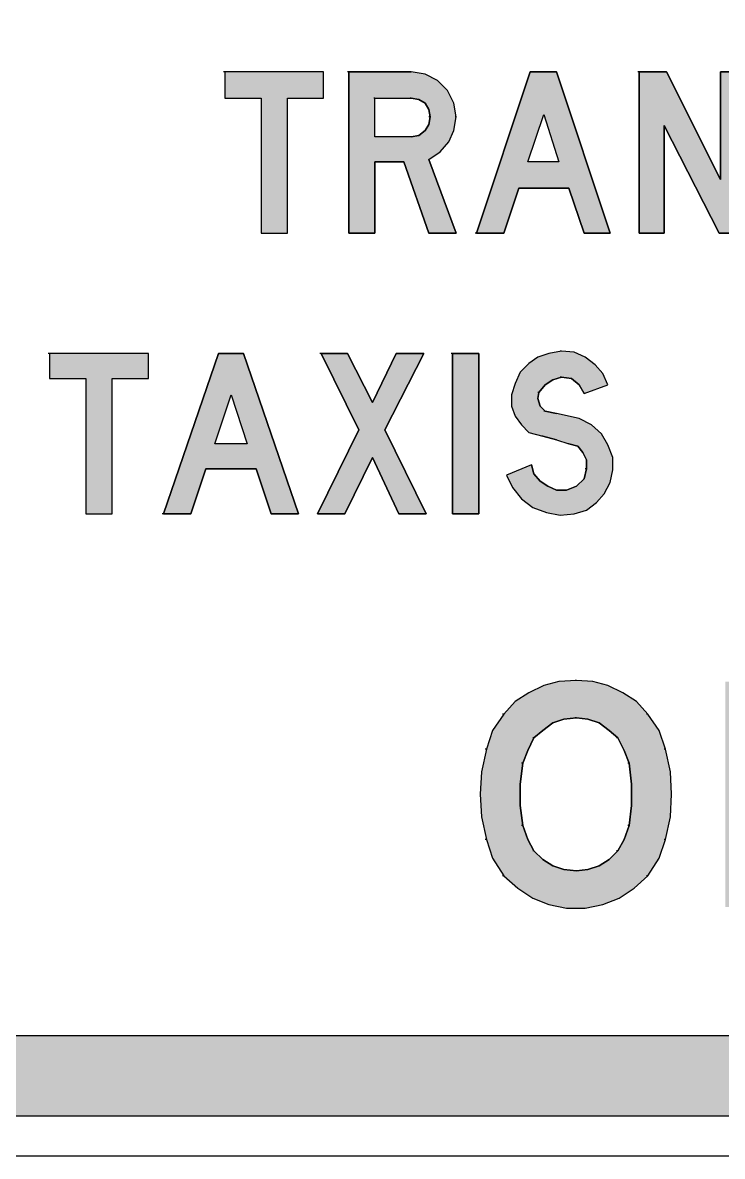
# Model space of a CAD drawing. Extents: x 107 to 267, y 160 to 266.
# Drawn here: x 150.52 to 179.58, y 166.08 to 213.15 of the extents above; entities that cross this region are included whole.
import ezdxf

# ---------------------------------------------------------------- set-up
doc = ezdxf.new("R2010")
doc.units = 0
doc.header["$MEASUREMENT"] = 0
doc.linetypes.add('CENTERX2', pattern=[101.60000000000001, 63.5, -12.7, 12.7, -12.7])
doc.layers.get('0').update_dxf_attribs({"linetype": 'CONTINUOUS'})
doc.layers.add('L35', color=3, linetype='CONTINUOUS')
doc.layers.add('T25', color=1, linetype='CONTINUOUS')

msp = doc.modelspace()

# ---------------------------------------------------------------- hatches: boundary and pattern name
at = {"layer": 'T25', "linetype": 'CENTERX2'}
h = msp.add_hatch(color=256, dxfattribs=at)
edge = h.paths.add_edge_path()
edge.add_arc((120.5641787294992, 252.7483223721766), 11.666633, 90, 180, ccw=False)
edge.add_line((120.5641787294992, 264.4149553721766), (253.8975787294993, 264.4149553721766))
edge.add_arc((253.8975787294993, 252.7483223721766), 11.66663299999999, 0, 90, ccw=False)
edge.add_line((265.5642117294993, 252.7483223721766), (265.5642117294993, 179.4149223721765))
edge.add_arc((253.8975787294993, 179.4149223721765), 11.66663299999999, -90, 0, ccw=False)
edge.add_line((253.8975787294993, 167.7482893721765), (120.5641787294992, 167.7482893721766))
edge.add_arc((120.5641787294993, 179.4149223721766), 11.66663300000002, 180, 269.9999999999999, ccw=False)
edge.add_line((108.8975457294993, 179.4149223721766), (108.8975457294992, 252.7483223721766))
edge = h.paths.add_edge_path(flags=16)
edge.add_arc((120.5641787294992, 252.7483223721766), 8.333300000000008, 89.99999999999977, 180, ccw=False)
edge.add_line((120.5641787294992, 261.0816223721766), (253.8975787294993, 261.0816223721766))
edge.add_arc((253.8975787294993, 252.7483223721766), 8.333300000000008, 0, 90, ccw=False)
edge.add_line((262.2308787294993, 252.7483223721766), (262.2308787294993, 179.4149223721765))
edge.add_arc((253.8975787294993, 179.4149223721766), 8.333300000000008, 270, 359.9999999999996, ccw=False)
edge.add_line((253.8975787294993, 171.0816223721766), (120.5641787294992, 171.0816223721766))
edge.add_arc((120.5641787294993, 179.4149223721766), 8.333300000000008, 180, 269.9999999999999, ccw=False)
edge.add_line((112.2308787294993, 179.4149223721766), (112.2308787294992, 252.7483223721766))
h = msp.add_hatch(color=256, dxfattribs=at)
h.paths.add_polyline_path([(161.511002633838, 210.0188098723027), (163.0187547408129, 210.0188098723027), (163.0187547408129, 211.1106303635604), (158.9114300356054, 211.1106303635605), (158.9114300356054, 210.0188098723027), (160.4191821425803, 210.0188098723027), (160.4191821425803, 204.4037330601203), (161.511002633838, 204.4037330601203)])
h.paths.add_polyline_path([(167.8539597735255, 207.7831774378226), (168.217899937278, 208.1991090535399), (168.4258657451367, 208.6670321212219), (168.529848649066, 209.238938092833), (168.4258657451367, 209.8108440644443), (168.1659084853134, 210.3307585840907), (167.7499768695963, 210.7466901998078), (167.2300623499495, 211.0066474596312), (166.6581563783384, 211.1106303635605), (166.6061649263739, 211.1106303635604), (164.0585837801059, 211.1106303635604), (164.0585837801059, 204.4037330601204), (165.1504042713636, 204.4037330601204), (165.1504042713636, 207.3672458221055), (166.3462076665506, 207.3672458221055), (167.3860367058437, 204.4037330601203), (168.529848649066, 204.4037330601203), (167.3860367058437, 207.4712287260348)])
h.paths.add_polyline_path([(165.1504042713636, 208.4070748613986), (165.1504042713636, 210.0188098723027), (166.6581563783387, 210.0188098723027), (166.9701050901265, 209.9668184203381), (167.2300623499496, 209.8108440644442), (167.3860367058437, 209.5508868046208), (167.4380281578083, 209.238938092833), (167.3860367058437, 208.9269893810451), (167.2300623499497, 208.6670321212218), (166.9701050901265, 208.4590663133632), (166.6581563783384, 208.4070748613985)], flags=16)
h.paths.add_polyline_path([(171.1294212472986, 206.2754253308478), (173.2090793258846, 206.2754253308478), (173.8329767494605, 204.4037330601203), (174.9247972407182, 204.4037330601203), (172.6891648062381, 211.1106303635604), (171.5973443149805, 211.1106303635604), (169.3617118805005, 204.4037330601203), (170.5055238237228, 204.4037330601204)])
h.paths.add_polyline_path([(171.4933614110512, 207.3672458221055), (172.1692502865916, 209.3429209967622), (172.7931477101674, 207.3672458221055), (172.7411562582028, 207.3672458221055)], flags=16)
h.paths.add_polyline_path([(177.1604296751982, 208.8749979290803), (179.4480535616429, 204.4037330601203), (180.5918655048652, 204.4037330601203), (180.5918655048652, 211.1106303635604), (179.5000450136075, 211.1106303635604), (179.5000450136075, 206.6393654946004), (177.2644125791275, 211.1106303635605), (176.1206006359051, 211.1106303635604), (176.1206006359051, 204.4037330601203), (177.1604296751982, 204.4037330601203)])
h.paths.add_polyline_path([(185.271096181684, 208.0951261496105), (184.7511816620374, 208.3550834094339), (183.8153355266737, 208.5630492172925), (183.3474124589918, 208.6670321212219), (183.1394466511332, 208.8749979290804), (183.0354637472038, 209.1869466408683), (183.0874551991685, 209.4988953526563), (183.2954210070272, 209.8108440644442), (183.6593611707797, 210.0188098723027), (184.0233013345322, 210.0708013242674), (184.4392329502495, 210.0188098723028), (184.7511816620374, 209.7588526124794), (184.959147469896, 209.4469039006916), (185.9469850572244, 209.7588526124795), (185.7390192493657, 210.2267756801614), (185.4270705375779, 210.6427072958786), (185.0111389218603, 210.9026645557021), (184.5432158541787, 211.1106303635605), (184.0233013345322, 211.1626218155251), (183.5033868148857, 211.1106303635604), (183.0354637472038, 210.9026645557018), (182.6195321314867, 210.6427072958786), (182.3075834196987, 210.278767132126), (182.0996176118403, 209.8108440644444), (181.9436432559462, 209.3429209967622), (181.9436432559462, 208.926989381045), (182.0996176118401, 208.4590663133632), (182.3595748716634, 208.0951261496106), (182.6715235834512, 207.8351688897874), (183.2434295550617, 207.6272030819289), (183.8153355266738, 207.4712287260349), (184.3352500463202, 207.3672458221055), (184.6471987581082, 207.2112714662115), (184.9071560179313, 206.9513142063883), (185.0631303738253, 206.6393654946004), (185.0631303738253, 206.2754253308479), (184.959147469896, 205.8594937151306), (184.6471987581081, 205.5475450033427), (184.2312671423909, 205.4435620994134), (184.1792756904262, 205.4435620994134), (183.8153355266737, 205.4435620994134), (183.4513953629211, 205.5475450033427), (183.1394466511333, 205.7555108112012), (182.8794893913099, 206.0674595229892), (182.7755064873806, 206.4313996867418), (181.7356774480876, 206.0154680710245), (181.9956347079107, 205.4955535513781), (182.3595748716633, 205.0276304836963), (182.8274979393453, 204.6636903199437), (183.3994039109564, 204.455724512085), (183.9713098825677, 204.3517416081557), (184.5432158541787, 204.4037330601203), (185.0111389218606, 204.611698867979), (185.4790619895425, 204.8716561278022), (185.7910107013305, 205.2875877435195), (186.0509679611537, 205.7035193592367), (186.154950865083, 206.2234338788831), (186.1029594131184, 206.7953398504941), (185.9469850572243, 207.3152543701409), (185.6350363454365, 207.731185985858)])
h.paths.add_polyline_path([(191.4580789654775, 208.1471176015753), (191.7180362253008, 208.6670321212218), (191.8220191292301, 209.238938092833), (191.7180362253007, 209.8108440644442), (191.4580789654775, 210.3307585840906), (191.0421473497603, 210.7466901998079), (190.5222328301136, 211.0066474596312), (189.9503268585027, 211.1106303635604), (189.8983354065379, 211.1106303635604), (187.35075426027, 211.1106303635604), (187.35075426027, 204.4037330601203), (188.390583299563, 204.4037330601203), (188.390583299563, 207.3672458221055), (189.9503268585023, 207.3672458221055), (190.5222328301138, 207.4192372740701), (191.0421473497603, 207.7311859858581)])
h.paths.add_polyline_path([(188.390583299563, 208.4070748613985), (188.3905832995631, 210.0188098723028), (189.9503268585025, 210.0188098723028), (190.2622755702904, 209.9668184203381), (190.5222328301137, 209.8108440644441), (190.6782071860077, 209.5508868046209), (190.7301986379724, 209.238938092833), (190.6782071860077, 208.926989381045), (190.5222328301138, 208.6670321212218), (190.2622755702905, 208.4590663133632), (189.9503268585025, 208.4070748613985)], flags=16)
h.paths.add_polyline_path([(194.0576515637101, 207.3672458221055), (195.9813352864022, 207.3672458221055), (195.9813352864022, 208.4070748613985), (194.0576515637101, 208.4070748613986), (194.0576515637101, 210.0188098723027), (196.8651899698013, 210.0188098723027), (196.8651899698013, 211.1106303635604), (193.0178225244171, 211.1106303635604), (193.0178225244171, 204.4037330601204), (197.0731557776599, 204.4037330601203), (197.0731557776599, 205.495553551378), (194.0576515637101, 205.495553551378)])
h.paths.add_polyline_path([(202.0643351662665, 207.7831774378227), (202.4282753300189, 208.1991090535398), (202.6882325898423, 208.6670321212218), (202.7402240418069, 209.2389380928331), (202.6362411378776, 209.8108440644442), (202.3762838780542, 210.3307585840907), (201.9603522623371, 210.7466901998079), (201.4404377426907, 211.0066474596312), (200.8685317710794, 211.1106303635605), (200.8165403191148, 211.1106303635604), (198.2689591728469, 211.1106303635604), (198.2689591728469, 204.4037330601204), (199.3607796641046, 204.4037330601203), (199.3607796641046, 207.3672458221055), (200.5565830592915, 207.3672458221055), (201.5964120985846, 204.4037330601203), (202.740224041807, 204.4037330601203), (201.5964120985846, 207.4712287260348)])
h.paths.add_polyline_path([(200.8685317710792, 208.4070748613985), (199.3607796641046, 208.4070748613985), (199.3607796641045, 210.0188098723027), (200.8685317710796, 210.0188098723028), (201.1804804828674, 209.966818420338), (201.4404377426906, 209.8108440644442), (201.6484035505493, 209.5508868046209), (201.7003950025139, 209.238938092833), (201.6484035505493, 208.9269893810451), (201.4404377426906, 208.6670321212218), (201.1804804828673, 208.4590663133632)], flags=16)
h.paths.add_polyline_path([(206.1196684195093, 210.0188098723027), (207.6274205264842, 210.0188098723027), (207.6274205264842, 211.1106303635604), (203.5200958212768, 211.1106303635604), (203.5200958212767, 210.0188098723027), (205.0278479282516, 210.0188098723027), (205.0278479282516, 204.4037330601203), (206.1196684195093, 204.4037330601204)])
h.paths.add_polyline_path([(213.1385144347373, 211.1106303635604), (212.0466939434796, 211.1106303635604), (212.0466939434797, 208.4070748613985), (209.7070786050703, 208.4070748613986), (209.7070786050703, 211.1106303635605), (208.6672495657773, 211.1106303635604), (208.6672495657773, 204.4037330601203), (209.7070786050703, 204.4037330601203), (209.7070786050703, 207.3672458221055), (212.0466939434796, 207.3672458221055), (212.0466939434796, 204.4037330601204), (213.1385144347373, 204.4037330601203)])
h.paths.add_polyline_path([(222.44498433641, 207.887160341752), (222.8089245001625, 208.0951261496105), (223.1208732119505, 208.4070748613985), (223.3808304717738, 208.8749979290805), (223.4328219237384, 209.4469039006916), (223.3808304717737, 209.9668184203382), (223.1208732119505, 210.4347414880202), (222.7569330481981, 210.7986816517725), (222.2890099805161, 211.0066474596311), (221.7690954608698, 211.1106303635604), (221.7171040089049, 211.1106303635604), (219.1175314106723, 211.1106303635604), (219.1175314106723, 204.4037330601203), (221.7690954608695, 204.4037330601203), (222.2890099805161, 204.5077159640496), (222.7569330481979, 204.7156817719083), (223.1728646639151, 205.0276304836961), (223.4848133757031, 205.4435620994135), (223.640787731597, 205.9634766190599), (223.640787731597, 206.4833911387065), (223.4848133757031, 207.0033056583532), (223.1728646639152, 207.41923727407), (222.8609159521271, 207.6791945338935)])
h.paths.add_polyline_path([(220.20935190193, 207.3672458221055), (221.4571467490816, 207.3672458221055), (221.8730783647987, 207.2632629181762), (222.2370185285515, 207.0033056583529), (222.4969757883746, 206.6393654946004), (222.600958692304, 206.2234338788832), (222.5489672403394, 205.9634766190599), (222.3929928844453, 205.7035193592366), (222.133035624622, 205.5475450033427), (221.8730783647988, 205.495553551378), (220.20935190193, 205.495553551378)], flags=16)
h.paths.add_polyline_path([(220.20935190193, 208.4070748613985), (220.20935190193, 210.0188098723027), (221.7690954608696, 210.0188098723027), (222.0810441726575, 209.9668184203381), (222.289009980516, 209.706861160515), (222.3929928844454, 209.4469039006916), (222.2890099805161, 209.0309722849744), (222.1330356246221, 208.7190235731864), (221.8210869128341, 208.5110577653278), (221.4571467490816, 208.4070748613985)], flags=16)
h.paths.add_polyline_path([(225.9284116180417, 211.1106303635604), (224.836591126784, 211.1106303635604), (224.836591126784, 206.6393654946008), (224.8885825787488, 206.0154680710244), (225.1485398385719, 205.495553551378), (225.5124800023246, 205.0276304836961), (225.9804030700064, 204.6636903199436), (226.5003175896528, 204.455724512085), (227.1242150132287, 204.3517416081557), (227.6961209848398, 204.455724512085), (228.2160355044863, 204.6636903199435), (228.6839585721682, 205.0276304836961), (229.0478987359209, 205.4955535513782), (229.3078559957441, 206.0154680710245), (229.3598474477087, 206.6393654946002), (229.3598474477087, 211.1106303635604), (228.3200184084157, 211.1106303635604), (228.3200184084157, 206.6393654946004), (228.2160355044864, 206.1714424269186), (227.9560782446631, 205.7555108112013), (227.5401466289459, 205.495553551378), (227.1242150132286, 205.4435620994134), (226.656291945547, 205.495553551378), (226.2403603298296, 205.7555108112013), (225.9804030700064, 206.1714424269184), (225.9284116180417, 206.6393654946002)])
h.paths.add_polyline_path([(231.8034456900474, 209.4988953526562), (232.0634029498706, 209.8108440644442), (232.3753516616584, 210.0188098723027), (232.739291825411, 210.0708013242674), (233.1552234411283, 210.0188098723027), (233.4671721529162, 209.7588526124795), (233.6751379607748, 209.4469039006916), (234.6629755481032, 209.7588526124795), (234.4550097402448, 210.2267756801613), (234.1430610284567, 210.6427072958786), (233.7271294127395, 210.9026645557018), (233.2592063450578, 211.1106303635604), (232.7392918254111, 211.1626218155251), (232.2713687577292, 211.1106303635604), (231.8034456900474, 210.9026645557018), (231.3875140743302, 210.6427072958786), (231.0235739105775, 210.278767132126), (230.8156081027189, 209.8108440644438), (230.659633746825, 209.3429209967622), (230.7116251987897, 208.9269893810444), (230.815608102719, 208.4590663133633), (231.0755653625423, 208.0951261496106), (231.4395055262948, 207.8351688897874), (231.9594200459412, 207.6272030819289), (232.5313260175525, 207.4712287260349), (233.1032319891637, 207.3672458221055), (233.4151807009516, 207.2112714662116), (233.6751379607748, 206.9513142063884), (233.7791208647041, 206.6393654946003), (233.8311123166688, 206.2754253308479), (233.6751379607749, 205.8594937151306), (233.363189248987, 205.5475450033427), (232.9472576332697, 205.4435620994134), (232.8952661813051, 205.4435620994134), (232.5833174695171, 205.4435620994134), (232.1673858538, 205.5475450033427), (231.855437142012, 205.7555108112013), (231.6474713341534, 206.0674595229892), (231.4914969782594, 206.4313996867417), (230.5036593909311, 206.0154680710246), (230.7116251987898, 205.4955535513779), (231.0755653625422, 205.0276304836962), (231.5434884302242, 204.6636903199436), (232.1153944018352, 204.455724512085), (232.6873003734463, 204.3517416081557), (233.2592063450576, 204.4037330601203), (233.7791208647041, 204.611698867979), (234.1950524804214, 204.8716561278022), (234.5070011922094, 205.2875877435195), (234.7669584520325, 205.7035193592366), (234.8709413559619, 206.2234338788834), (234.8709413559618, 206.7953398504944), (234.7149670000678, 207.3152543701408), (234.40301828828, 207.731185985858), (233.9870866725629, 208.0951261496106), (233.4671721529164, 208.3550834094338), (232.5313260175525, 208.5630492172925), (232.0634029498707, 208.6670321212218), (231.855437142012, 208.8749979290804), (231.7514542380827, 209.1869466408683)])
h.paths.add_polyline_path([(239.0822489650987, 208.4070748613985), (237.1585652424065, 208.4070748613985), (237.1585652424065, 210.0188098723027), (239.9661036484977, 210.0188098723027), (239.9661036484977, 211.1106303635604), (236.0667447511489, 211.1106303635605), (236.0667447511489, 204.4037330601204), (240.1220780043917, 204.4037330601203), (240.1220780043917, 205.495553551378), (237.1585652424065, 205.4955535513781), (237.1585652424065, 207.3672458221055), (239.0822489650986, 207.3672458221055)])
h.paths.add_polyline_path([(242.3577104388717, 209.4988953526562), (242.5656762467303, 209.8108440644441), (242.9296164104829, 210.0188098723028), (243.2935565742355, 210.0708013242674), (243.7094881899527, 210.0188098723027), (244.0214369017406, 209.7588526124795), (244.2294027095992, 209.4469039006916), (245.2172402969276, 209.7588526124795), (245.009274489069, 210.2267756801616), (244.697325777281, 210.6427072958786), (244.2813941615637, 210.9026645557019), (243.813471093882, 211.1106303635604), (243.2935565742354, 211.1626218155251), (242.7736420545889, 211.1106303635604), (242.305718986907, 210.9026645557018), (241.8897873711899, 210.6427072958786), (241.5778386594018, 210.2787671321259), (241.3178813995787, 209.8108440644441), (241.2138984956493, 209.3429209967624), (241.2138984956493, 208.926989381045), (241.3698728515434, 208.4590663133631), (241.6298301113665, 208.0951261496106), (241.9417788231547, 207.8351688897873), (242.4616933428009, 207.6272030819289), (243.0855907663763, 207.4712287260345), (243.6055052860233, 207.3672458221056), (243.9174539978113, 207.2112714662115), (244.1774112576346, 206.9513142063883), (244.3333856135285, 206.6393654946005), (244.3333856135285, 206.2754253308479), (244.1774112576345, 205.8594937151306), (243.8654625458466, 205.5475450033427), (243.5015223820941, 205.4435620994134), (243.4495309301294, 205.4435620994134), (243.0855907663768, 205.4435620994134), (242.7216506026243, 205.5475450033427), (242.4097018908363, 205.7555108112013), (242.1497446310131, 206.067459522989), (241.9937702751191, 206.4313996867418), (241.0059326877908, 206.0154680710246), (241.2658899476142, 205.4955535513778), (241.6298301113666, 205.0276304836963), (242.0977531790484, 204.6636903199436), (242.6696591506596, 204.455724512085), (243.2415651222708, 204.3517416081557), (243.813471093882, 204.4037330601203), (244.2813941615639, 204.6116988679789), (244.6973257772811, 204.8716561278023), (245.0612659410337, 205.2875877435196), (245.3212232008569, 205.7035193592367), (245.4252061047861, 206.2234338788832), (245.3732146528215, 206.795339850494), (245.2172402969276, 207.3152543701408), (244.9052915851398, 207.7311859858578), (244.4893599694224, 208.0951261496106), (244.0214369017406, 208.3550834094338), (243.0855907663768, 208.5630492172925), (242.6176676986949, 208.6670321212218), (242.3577104388717, 208.8749979290804), (242.3057189869071, 209.1869466408685)])
h = msp.add_hatch(color=256, dxfattribs=at)
h.paths.add_polyline_path([(154.2321993587867, 198.3727246322207), (155.7399514657616, 198.3727246322207), (155.7399514657616, 199.4125536715138), (151.6326267605541, 199.4125536715138), (151.6326267605541, 198.3727246322207), (153.140378867529, 198.3727246322207), (153.140378867529, 192.7576478200383), (154.2321993587867, 192.7576478200383)])
h.paths.add_polyline_path([(159.6913018150751, 199.4125536715138), (158.6514727757821, 199.4125536715138), (156.3638488893374, 192.7576478200383), (157.5076608325598, 192.7576478200383), (158.1315582561356, 194.6293400907658), (160.2112163347217, 194.6293400907658), (160.8351137582975, 192.7576478200383), (161.9789257015198, 192.7576478200383)])
h.paths.add_polyline_path([(158.4954984198882, 195.6691691300588), (159.1713872954287, 197.6968357566803), (159.8472761709691, 195.6691691300588), (159.7952847190045, 195.6691691300588)], flags=16)
h.paths.add_polyline_path([(165.5663358870808, 196.24107510167), (167.178070897985, 199.4125536715137), (166.0342589547627, 199.4125536715138), (165.0464213674343, 197.3848870448924), (164.0065923281413, 199.4125536715138), (162.9147718368836, 199.4125536715138), (164.4745153958231, 196.24107510167), (162.7587974809896, 192.7576478200383), (163.9026094242119, 192.7576478200383), (165.0464213674343, 195.0972631584476), (166.1382418586919, 192.7576478200383), (167.2820538019144, 192.7576478200383)])
h.paths.add_polyline_path([(169.4656947844298, 199.4125536715138), (168.3738742931721, 199.4125536715138), (168.373874293172, 192.7576478200383), (169.4656947844298, 192.7576478200383)])
h.paths.add_polyline_path([(174.1449254612485, 196.4490409095287), (173.6250109416018, 196.7089981693518), (172.6891648062381, 196.9169639772105), (172.2212417385562, 197.0209468811398), (172.0132759306976, 197.2289126889983), (171.9092930267684, 197.5408614007863), (171.961284478733, 197.8008186606095), (172.2212417385562, 198.1127673723974), (172.5331904503441, 198.320733180256), (172.8971306140967, 198.4247160841854), (173.3130622298139, 198.3727246322207), (173.6250109416019, 198.1127673723974), (173.8329767494605, 197.7488272086449), (174.8208143367889, 198.1127673723975), (174.6128485289303, 198.5806904400794), (174.3008998171423, 198.944630603832), (173.8849682014252, 199.2565793156198), (173.4170451337432, 199.4645451234784), (172.8971306140968, 199.516536575443), (172.37721609445, 199.4125536715137), (171.9092930267684, 199.2565793156199), (171.5453528630158, 198.9966220557965), (171.1814126992633, 198.632681892044), (170.9734468914046, 198.164758824362), (170.8174725355107, 197.6968357566802), (170.8174725355107, 197.2289126889984), (170.9734468914046, 196.8129810732812), (171.2334041512279, 196.4490409095284), (171.5453528630159, 196.1370921977407), (172.117258834627, 195.9811178418467), (172.6891648062364, 195.8251434859532), (173.2090793258861, 195.6691691300591), (173.5730194896372, 195.5651862261296), (173.7809852974959, 195.3052289663063), (173.9369596533898, 194.9932802545183), (173.9369596533897, 194.6293400907657), (173.8329767494604, 194.2134084750485), (173.5210280376726, 193.9014597632607), (173.1050964219554, 193.7454854073667), (173.0531049699907, 193.7454854073667), (172.6891648062382, 193.7454854073667), (172.3252246424856, 193.9014597632607), (172.0132759306977, 194.1094255711193), (171.7533186708744, 194.4213742829073), (171.6493357669451, 194.7853144466598), (170.6095067276521, 194.3693828309426), (170.8694639874753, 193.849468311296), (171.2334041512279, 193.3815452436142), (171.7013272189096, 193.0176050798616), (172.2732331905206, 192.809639272003), (172.8451391621322, 192.7056563680736), (173.4170451337432, 192.7576478200383), (173.9369596533897, 192.9136221759322), (174.3528912691069, 193.2255708877201), (174.664839980895, 193.5895110514728), (174.9247972407182, 194.0574341191546), (175.0287801446475, 194.5773486388011), (175.0287801446474, 195.0972631584476), (174.8208143367886, 195.6171776780946), (174.5608570769656, 196.085100745776)])
h = msp.add_hatch(color=256, dxfattribs=at)
h.paths.add_polyline_path([(176.9524638673396, 178.4599985297591), (177.2124211271629, 179.239870309229), (177.4203869350215, 180.1757164445924), (177.4723783869862, 181.1115625799566), (177.4203869350215, 182.0474087153198), (177.2124211271627, 182.9832548506839), (176.9524638673396, 183.7631266301535), (176.4845407996576, 184.4390155056941), (176.0166177319757, 184.9589300253405), (175.444711760365, 185.322870189093), (174.8208143367889, 185.634818900881), (174.1969169132129, 185.7907932567749), (173.5210280376725, 185.8427847087396), (172.7931477101673, 185.7907932567749), (172.1692502865917, 185.634818900881), (171.5453528630159, 185.3228701890931), (170.9734468914046, 184.9589300253405), (170.5055238237228, 184.439015505694), (170.0376007560409, 183.7631266301535), (169.7776434962176, 182.9832548506836), (169.569677688359, 182.0474087153202), (169.5176862363943, 181.1115625799561), (169.569677688359, 180.1757164445922), (169.7776434962177, 179.239870309229), (170.0376007560409, 178.4599985297591), (170.5055238237229, 177.7321182022538), (171.077429795334, 177.2122036826075), (171.7013272189097, 176.7962720668902), (172.3772160944501, 176.536314807067), (173.1050964219553, 176.380340451173), (173.8849682014252, 176.380340451173), (174.6128485289304, 176.5363148070669), (175.2887374044708, 176.7962720668902), (175.9126348280466, 177.2122036826075), (176.4845407996578, 177.7321182022539)])
h.paths.add_polyline_path([(171.7533186708744, 178.7719472415469), (171.4933614110512, 179.2398703092287), (171.2853956031925, 179.8117762808399), (171.1814126992632, 180.6436395122747), (171.1814126992632, 181.5274941956734), (171.2853956031925, 182.4113488790726), (171.4933614110512, 182.9312633987193), (171.7533186708744, 183.4511779183656), (172.1172588346268, 183.7631266301534), (172.5331904503441, 184.0750753419414), (173.001113518026, 184.2310496978354), (173.5210280376727, 184.2830411498001), (173.9889511053544, 184.2310496978354), (174.4568741730363, 184.0750753419414), (174.8728057887531, 183.7631266301535), (175.236745952506, 183.4511779183656), (175.4967032123295, 182.9312633987192), (175.704669020188, 182.4113488790726), (175.8086519241173, 181.5274941956736), (175.8086519241173, 180.6436395122745), (175.7046690201879, 179.81177628084), (175.4967032123293, 179.2398703092287), (175.2367459525061, 178.7719472415469), (174.8728057887535, 178.4080070777944), (174.4568741730363, 178.1480498179711), (173.9889511053545, 177.9920754620772), (173.5210280376727, 177.9400840101125), (173.001113518026, 177.9920754620772), (172.5331904503442, 178.1480498179711), (172.1172588346269, 178.4080070777945)], flags=16)
h.paths.add_polyline_path([(181.371737284335, 182.8792719467544), (185.7390192493658, 176.4323319031376), (187.4027457122346, 176.4323319031376), (187.4027457122346, 185.7907932567749), (185.7390192493658, 185.7907932567749), (185.7390192493658, 179.3438532131582), (181.371737284335, 185.7907932567749), (179.7080108214661, 185.7907932567749), (179.7080108214661, 176.4323319031376), (181.371737284335, 176.4323319031376)])
h.paths.add_polyline_path([(191.1981217056542, 185.7907932567749), (189.58638669475, 185.7907932567749), (189.58638669475, 176.4323319031376), (196.6052327099781, 176.4323319031376), (196.605232709978, 178.0440669140418), (191.1981217056542, 178.0440669140418)])
h.paths.add_polyline_path([(200.9725146750088, 185.7907932567749), (198.996839500352, 185.7907932567749), (202.8961983977009, 180.1757164445926), (202.8961983977009, 176.4323319031376), (204.6119163125344, 176.4323319031377), (204.6119163125344, 180.1757164445925), (208.5632666618479, 185.7907932567749), (206.5356000352265, 185.7907932567749), (203.7800530811, 181.7354600035321)])

# ---------------------------------------------------------------- linework, layer by layer
at = {"color": 3}
for p, q in [((158.9114300356054, 211.1106303635604), (158.8594385836407, 211.1106303635604)), ((158.9114300356054, 211.1106303635604), (158.9114300356054, 210.0188098723027)), ((163.0187547408129, 211.1106303635604), (158.9114300356054, 211.1106303635604)), ((163.0187547408129, 210.0188098723027), (163.0187547408129, 211.1106303635604)), ((164.0585837801059, 211.1106303635604), (164.0065923281413, 211.1106303635604)), ((164.0585837801059, 211.1106303635604), (166.6581563783385, 211.1106303635604)), ((164.0585837801059, 204.4037330601203), (164.0585837801059, 211.1106303635604)), ((166.6581563783385, 211.1106303635604), (166.6061649263739, 211.1106303635604)), ((166.6581563783385, 211.1106303635604), (166.6061649263739, 211.1106303635604)), ((167.2300623499497, 211.0066474596311), (166.6581563783385, 211.1106303635604)), ((167.7499768695962, 210.7466901998079), (167.2300623499497, 211.0066474596311)), ((169.3617118805004, 204.4037330601203), (171.5973443149804, 211.1106303635604)), ((171.5973443149804, 211.1106303635604), (172.6891648062381, 211.1106303635604)), ((172.6891648062381, 211.1106303635604), (174.9247972407182, 204.4037330601203)), ((176.1206006359052, 211.1106303635604), (176.0686091839405, 211.1106303635604)), ((176.1206006359052, 211.1106303635604), (177.2644125791275, 211.1106303635604)), ((176.1206006359052, 204.4037330601203), (176.1206006359052, 211.1106303635604)), ((177.2644125791275, 211.1106303635604), (179.5000450136075, 206.6393654946004)), ((179.5000450136075, 206.6393654946004), (179.5000450136075, 211.1106303635604)), ((179.5000450136075, 211.1106303635604), (180.5918655048652, 211.1106303635604)), ((168.1659084853134, 210.3307585840907), (167.7499768695962, 210.7466901998079)), ((158.9114300356054, 210.0188098723027), (160.4191821425803, 210.0188098723027)), ((160.4191821425803, 210.0188098723027), (160.4191821425803, 204.4037330601203)), ((161.511002633838, 204.4037330601203), (161.511002633838, 210.0188098723027)), ((161.511002633838, 210.0188098723027), (163.0187547408129, 210.0188098723027)), ((165.1504042713636, 210.0188098723027), (165.098412819399, 210.0188098723027)), ((165.1504042713636, 210.0188098723027), (166.6581563783385, 210.0188098723027)), ((165.1504042713636, 208.4070748613985), (165.1504042713636, 210.0188098723027)), ((166.6581563783385, 210.0188098723027), (166.6061649263739, 210.0188098723027)), ((166.6581563783385, 210.0188098723027), (166.6061649263739, 210.0188098723027)), ((166.9701050901264, 209.9668184203381), (166.6581563783385, 210.0188098723027)), ((167.2300623499497, 209.8108440644442), (166.9701050901264, 209.9668184203381)), ((168.4258657451367, 209.8108440644442), (168.1659084853134, 210.3307585840907)), ((167.3860367058437, 209.5508868046209), (167.2300623499497, 209.8108440644442)), ((167.4380281578083, 209.238938092833), (167.3860367058437, 209.5508868046209)), ((168.529848649066, 209.238938092833), (168.4258657451367, 209.8108440644442)), ((167.3860367058437, 208.926989381045), (167.4380281578083, 209.238938092833)), ((167.4380281578083, 209.238938092833), (167.3860367058437, 209.238938092833)), ((168.4258657451367, 208.6670321212218), (168.529848649066, 209.238938092833)), ((168.529848649066, 209.238938092833), (168.4778571971013, 209.238938092833)), ((171.4933614110511, 207.3672458221055), (172.1692502865916, 209.3429209967623)), ((172.1692502865916, 209.3429209967623), (172.7931477101674, 207.3672458221055)), ((166.9701050901264, 208.4590663133632), (167.2300623499497, 208.6670321212218)), ((167.2300623499497, 208.6670321212218), (167.3860367058437, 208.926989381045)), ((168.2178999372781, 208.1991090535399), (168.4258657451367, 208.6670321212218)), ((179.4480535616429, 204.4037330601203), (177.1604296751982, 208.8749979290804)), ((177.1604296751982, 208.8749979290804), (177.1604296751982, 204.4037330601203)), ((166.6581563783385, 208.4070748613985), (165.1504042713636, 208.4070748613985)), ((166.6581563783385, 208.4070748613985), (166.9701050901264, 208.4590663133632)), ((167.8539597735255, 207.7831774378227), (168.2178999372781, 208.1991090535399)), ((167.3860367058437, 207.4712287260348), (167.8539597735255, 207.7831774378227)), ((166.3462076665506, 207.3672458221055), (165.1504042713636, 207.3672458221055)), ((165.1504042713636, 207.3672458221055), (165.1504042713636, 204.4037330601203)), ((167.3860367058437, 204.4037330601203), (166.3462076665506, 207.3672458221055)), ((167.3860367058437, 207.4712287260348), (168.529848649066, 204.4037330601203)), ((172.7931477101674, 207.3672458221055), (171.4933614110511, 207.3672458221055)), ((172.7931477101674, 207.3672458221055), (172.7411562582028, 207.3672458221055)), ((171.1294212472986, 206.2754253308478), (170.5055238237227, 204.4037330601203)), ((173.2090793258847, 206.2754253308478), (171.1294212472986, 206.2754253308478)), ((173.8329767494605, 204.4037330601203), (173.2090793258847, 206.2754253308478)), ((160.4191821425803, 204.4037330601203), (161.511002633838, 204.4037330601203)), ((165.1504042713636, 204.4037330601203), (164.0585837801059, 204.4037330601203)), ((168.529848649066, 204.4037330601203), (167.3860367058437, 204.4037330601203)), ((169.3617118805004, 204.4037330601203), (169.3097204285358, 204.4037330601203)), ((170.5055238237227, 204.4037330601203), (169.3617118805004, 204.4037330601203)), ((174.9247972407182, 204.4037330601203), (173.8329767494605, 204.4037330601203)), ((177.1604296751982, 204.4037330601203), (176.1206006359052, 204.4037330601203)), ((180.5918655048652, 204.4037330601203), (179.4480535616429, 204.4037330601203)), ((151.6326267605541, 199.4125536715138), (151.5806353085895, 199.4125536715138)), ((151.6326267605541, 199.4125536715138), (151.6326267605541, 198.3727246322207)), ((155.7399514657616, 199.4125536715138), (151.6326267605541, 199.4125536715138)), ((155.7399514657616, 198.3727246322207), (155.7399514657616, 199.4125536715138)), ((156.3638488893374, 192.7576478200383), (158.6514727757821, 199.4125536715138)), ((158.6514727757821, 199.4125536715138), (159.6913018150752, 199.4125536715138)), ((159.6913018150752, 199.4125536715138), (161.9789257015198, 192.7576478200383)), ((162.9147718368836, 199.4125536715138), (162.8627803849189, 199.4125536715138)), ((162.9147718368836, 199.4125536715138), (164.0065923281413, 199.4125536715138)), ((164.4745153958231, 196.24107510167), (162.9147718368836, 199.4125536715138)), ((164.0065923281413, 199.4125536715138), (165.0464213674343, 197.3848870448923)), ((165.0464213674343, 197.3848870448923), (166.0342589547627, 199.4125536715138)), ((167.178070897985, 199.4125536715138), (165.5663358870808, 196.24107510167)), ((166.0342589547627, 199.4125536715138), (167.178070897985, 199.4125536715138)), ((168.373874293172, 199.4125536715138), (168.3218828412074, 199.4125536715138)), ((168.373874293172, 199.4125536715138), (169.4656947844297, 199.4125536715138)), ((168.373874293172, 192.7576478200383), (168.373874293172, 199.4125536715138)), ((169.4656947844297, 199.4125536715138), (169.4656947844297, 192.7576478200383)), ((171.9092930267684, 199.2565793156198), (171.5453528630158, 198.9966220557965)), ((172.3772160944502, 199.4125536715138), (171.9092930267684, 199.2565793156198)), ((172.8971306140967, 199.5165365754431), (172.3772160944502, 199.4125536715138)), ((172.8971306140967, 199.5165365754431), (172.8451391621321, 199.5165365754431)), ((173.4170451337433, 199.4645451234784), (172.8971306140967, 199.5165365754431)), ((173.8849682014251, 199.2565793156198), (173.4170451337433, 199.4645451234784)), ((174.3008998171424, 198.9446306038319), (173.8849682014251, 199.2565793156198)), ((171.1814126992632, 198.632681892044), (170.9734468914046, 198.1647588243621)), ((171.5453528630158, 198.9966220557965), (171.1814126992632, 198.632681892044)), ((174.6128485289303, 198.5806904400793), (174.3008998171424, 198.9446306038319)), ((151.6326267605541, 198.3727246322207), (153.140378867529, 198.3727246322207)), ((153.140378867529, 198.3727246322207), (153.140378867529, 192.7576478200383)), ((154.2321993587867, 192.7576478200383), (154.2321993587867, 198.3727246322207)), ((154.2321993587867, 198.3727246322207), (155.7399514657616, 198.3727246322207)), ((170.9734468914046, 198.1647588243621), (170.8174725355107, 197.6968357566802)), ((172.5331904503442, 198.3207331802561), (172.2212417385563, 198.1127673723975)), ((172.8971306140967, 198.4247160841854), (172.5331904503442, 198.3207331802561)), ((172.8971306140967, 198.4247160841854), (172.8451391621321, 198.4247160841854)), ((173.313062229814, 198.3727246322207), (172.8971306140967, 198.4247160841854)), ((173.6250109416019, 198.1127673723975), (173.313062229814, 198.3727246322207)), ((174.8208143367889, 198.1127673723975), (174.6128485289303, 198.5806904400793)), ((158.4954984198882, 195.6691691300588), (159.1713872954286, 197.6968357566802)), ((159.1713872954286, 197.6968357566802), (159.8472761709691, 195.6691691300588)), ((170.8174725355107, 197.6968357566802), (170.8174725355107, 197.2289126889984)), ((171.961284478733, 197.8008186606095), (171.9092930267684, 197.5408614007863)), ((171.961284478733, 197.8008186606095), (171.9092930267684, 197.8008186606095)), ((172.2212417385563, 198.1127673723975), (171.961284478733, 197.8008186606095)), ((173.8329767494605, 197.7488272086449), (173.6250109416019, 198.1127673723975)), ((173.8329767494605, 197.7488272086449), (174.8208143367889, 198.1127673723975)), ((170.8174725355107, 197.2289126889984), (170.9734468914046, 196.8129810732812)), ((171.9092930267684, 197.5408614007863), (172.0132759306977, 197.2289126889984)), ((172.0132759306977, 197.2289126889984), (172.2212417385563, 197.0209468811398)), ((170.9734468914046, 196.8129810732812), (171.2334041512279, 196.4490409095286)), ((172.2212417385563, 197.0209468811398), (172.1692502865916, 197.0209468811398)), ((172.2212417385563, 197.0209468811398), (172.6891648062381, 196.9169639772105)), ((172.6891648062381, 196.9169639772105), (172.6371733542735, 196.9169639772105)), ((172.6891648062381, 196.9169639772105), (172.6371733542735, 196.9169639772105)), ((173.6250109416019, 196.7089981693518), (172.6891648062381, 196.9169639772105)), ((171.2334041512279, 196.4490409095286), (171.5453528630158, 196.1370921977407)), ((174.1449254612484, 196.4490409095286), (173.6250109416019, 196.7089981693518)), ((174.5608570769656, 196.085100745776), (174.1449254612484, 196.4490409095286)), ((162.7587974809896, 192.7576478200383), (164.4745153958231, 196.24107510167)), ((165.5663358870808, 196.24107510167), (167.2820538019143, 192.7576478200383)), ((171.5453528630158, 196.1370921977407), (172.117258834627, 195.9811178418467)), ((172.117258834627, 195.9811178418467), (172.0652673826623, 195.9811178418467)), ((172.117258834627, 195.9811178418467), (172.0652673826623, 195.9811178418467)), ((172.6891648062381, 195.8251434859528), (172.117258834627, 195.9811178418467)), ((172.6891648062381, 195.8251434859528), (173.2090793258847, 195.6691691300588)), ((174.8208143367889, 195.6171776780942), (174.5608570769656, 196.085100745776)), ((159.8472761709691, 195.6691691300588), (158.4954984198882, 195.6691691300588)), ((159.8472761709691, 195.6691691300588), (159.7952847190045, 195.6691691300588)), ((173.2090793258847, 195.6691691300588), (173.15708787392, 195.6691691300588)), ((173.2090793258847, 195.6691691300588), (173.15708787392, 195.6691691300588)), ((173.5730194896372, 195.5651862261295), (173.2090793258847, 195.6691691300588)), ((173.7809852974958, 195.3052289663063), (173.5730194896372, 195.5651862261295)), ((175.0287801446475, 195.0972631584476), (174.8208143367889, 195.6171776780942)), ((165.0464213674343, 195.0972631584476), (163.902609424212, 192.7576478200383)), ((166.138241858692, 192.7576478200383), (165.0464213674343, 195.0972631584476)), ((173.9369596533898, 194.9932802545183), (173.7809852974958, 195.3052289663063)), ((173.9369596533898, 194.6293400907658), (173.9369596533898, 194.9932802545183)), ((175.0287801446475, 194.5773486388011), (175.0287801446475, 195.0972631584476)), ((158.1315582561356, 194.6293400907658), (157.5076608325598, 192.7576478200383)), ((160.2112163347217, 194.6293400907658), (158.1315582561356, 194.6293400907658)), ((160.8351137582975, 192.7576478200383), (160.2112163347217, 194.6293400907658)), ((171.6493357669451, 194.7853144466597), (170.609506727652, 194.3693828309425)), ((171.6493357669451, 194.7853144466597), (171.7533186708744, 194.4213742829072)), ((171.7533186708744, 194.4213742829072), (172.0132759306977, 194.1094255711193)), ((173.8329767494605, 194.2134084750486), (173.9369596533898, 194.6293400907658)), ((173.9369596533898, 194.6293400907658), (173.8849682014251, 194.6293400907658)), ((174.9247972407182, 194.0574341191546), (175.0287801446475, 194.5773486388011)), ((170.609506727652, 194.3693828309425), (170.8694639874753, 193.849468311296)), ((172.0132759306977, 194.1094255711193), (172.3252246424856, 193.9014597632606)), ((173.5210280376726, 193.9014597632606), (173.8329767494605, 194.2134084750486)), ((174.6648399808949, 193.5895110514728), (174.9247972407182, 194.0574341191546)), ((170.8694639874753, 193.849468311296), (171.2334041512279, 193.3815452436141)), ((172.3252246424856, 193.9014597632606), (172.6891648062381, 193.7454854073667)), ((172.6891648062381, 193.7454854073667), (173.1050964219554, 193.7454854073667)), ((173.1050964219554, 193.7454854073667), (173.0531049699907, 193.7454854073667)), ((173.1050964219554, 193.7454854073667), (173.5210280376726, 193.9014597632606)), ((174.352891269107, 193.2255708877202), (174.6648399808949, 193.5895110514728)), ((171.2334041512279, 193.3815452436141), (171.7013272189097, 193.0176050798616)), ((171.7013272189097, 193.0176050798616), (172.2732331905209, 192.809639272003)), ((173.9369596533898, 192.9136221759323), (174.352891269107, 193.2255708877202)), ((153.140378867529, 192.7576478200383), (154.2321993587867, 192.7576478200383)), ((156.3638488893374, 192.7576478200383), (156.3118574373728, 192.7576478200383)), ((157.5076608325598, 192.7576478200383), (156.3638488893374, 192.7576478200383)), ((161.9789257015198, 192.7576478200383), (160.8351137582975, 192.7576478200383)), ((163.902609424212, 192.7576478200383), (162.7587974809896, 192.7576478200383)), ((167.2820538019143, 192.7576478200383), (166.138241858692, 192.7576478200383)), ((169.4656947844297, 192.7576478200383), (168.373874293172, 192.7576478200383)), ((172.2732331905209, 192.809639272003), (172.8451391621321, 192.7056563680736)), ((172.8451391621321, 192.7056563680736), (173.4170451337433, 192.7576478200383)), ((173.4170451337433, 192.7576478200383), (173.9369596533898, 192.9136221759323)), ((172.1692502865916, 185.634818900881), (171.5453528630158, 185.3228701890931)), ((172.7931477101674, 185.7907932567749), (172.1692502865916, 185.634818900881)), ((173.5210280376726, 185.8427847087396), (172.7931477101674, 185.7907932567749)), ((173.5210280376726, 185.8427847087396), (173.4690365857079, 185.8427847087396)), ((174.196916913213, 185.7907932567749), (173.5210280376726, 185.8427847087396)), ((174.8208143367889, 185.634818900881), (174.196916913213, 185.7907932567749)), ((175.4447117603647, 185.3228701890931), (174.8208143367889, 185.634818900881)), ((171.5453528630158, 185.3228701890931), (170.9734468914046, 184.9589300253405)), ((176.0166177319759, 184.9589300253405), (175.4447117603647, 185.3228701890931)), ((170.9734468914046, 184.9589300253405), (170.5055238237227, 184.439015505694)), ((176.4845407996577, 184.439015505694), (176.0166177319759, 184.9589300253405)), ((170.5055238237227, 184.439015505694), (170.0376007560409, 183.7631266301535)), ((170.5055238237227, 184.439015505694), (170.4535323717581, 184.439015505694)), ((172.5331904503442, 184.0750753419414), (172.117258834627, 183.7631266301535)), ((173.001113518026, 184.2310496978354), (172.5331904503442, 184.0750753419414)), ((173.5210280376726, 184.2830411498001), (173.001113518026, 184.2310496978354)), ((173.5210280376726, 184.2830411498001), (173.4690365857079, 184.2830411498001)), ((173.9889511053544, 184.2310496978354), (173.5210280376726, 184.2830411498001)), ((174.4568741730363, 184.0750753419414), (173.9889511053544, 184.2310496978354)), ((174.8728057887535, 183.7631266301535), (174.4568741730363, 184.0750753419414)), ((176.4845407996577, 184.439015505694), (176.4325493476931, 184.439015505694)), ((176.9524638673396, 183.7631266301535), (176.4845407996577, 184.439015505694)), ((170.0376007560409, 183.7631266301535), (169.7776434962176, 182.9832548506837)), ((172.117258834627, 183.7631266301535), (171.7533186708744, 183.4511779183656)), ((175.2367459525061, 183.4511779183656), (174.8728057887535, 183.7631266301535)), ((177.2124211271629, 182.9832548506837), (176.9524638673396, 183.7631266301535)), ((171.7533186708744, 183.4511779183656), (171.4933614110511, 182.9312633987191)), ((171.7533186708744, 183.4511779183656), (171.7013272189097, 183.4511779183656)), ((175.2367459525061, 183.4511779183656), (175.1847545005414, 183.4511779183656)), ((175.4967032123294, 182.9312633987191), (175.2367459525061, 183.4511779183656)), ((169.7776434962176, 182.9832548506837), (169.569677688359, 182.04740871532)), ((169.7776434962176, 182.9832548506837), (169.725652044253, 182.9832548506837)), ((171.4933614110511, 182.9312633987191), (171.2853956031925, 182.4113488790726)), ((175.704669020188, 182.4113488790726), (175.4967032123294, 182.9312633987191)), ((177.2124211271629, 182.9832548506837), (177.1604296751982, 182.9832548506837)), ((177.4203869350215, 182.04740871532), (177.2124211271629, 182.9832548506837)), ((171.2853956031925, 182.4113488790726), (171.1814126992632, 181.5274941956735)), ((171.2853956031925, 182.4113488790726), (171.2334041512279, 182.4113488790726)), ((175.704669020188, 182.4113488790726), (175.6526775682233, 182.4113488790726)), ((175.8086519241173, 181.5274941956735), (175.704669020188, 182.4113488790726)), ((169.569677688359, 182.04740871532), (169.5176862363944, 181.1115625799563)), ((177.4723783869861, 181.1115625799563), (177.4203869350215, 182.04740871532)), ((171.1814126992632, 181.5274941956735), (171.1814126992632, 180.6436395122744)), ((175.8086519241173, 180.6436395122744), (175.8086519241173, 181.5274941956735)), ((169.5176862363944, 181.1115625799563), (169.569677688359, 180.1757164445926)), ((177.4203869350215, 180.1757164445926), (177.4723783869861, 181.1115625799563)), ((171.1814126992632, 180.6436395122744), (171.2853956031925, 179.81177628084)), ((175.704669020188, 179.81177628084), (175.8086519241173, 180.6436395122744)), ((169.569677688359, 180.1757164445926), (169.7776434962176, 179.2398703092288)), ((171.2853956031925, 179.81177628084), (171.2334041512279, 179.81177628084)), ((171.2853956031925, 179.81177628084), (171.4933614110511, 179.2398703092288)), ((175.4967032123294, 179.2398703092288), (175.704669020188, 179.81177628084)), ((175.704669020188, 179.81177628084), (175.6526775682233, 179.81177628084)), ((177.2124211271629, 179.2398703092288), (177.4203869350215, 180.1757164445926)), ((169.7776434962176, 179.2398703092288), (169.725652044253, 179.2398703092288)), ((169.7776434962176, 179.2398703092288), (170.0376007560409, 178.459998529759)), ((171.4933614110511, 179.2398703092288), (171.7533186708744, 178.7719472415469)), ((175.2367459525061, 178.7719472415469), (175.4967032123294, 179.2398703092288)), ((176.9524638673396, 178.459998529759), (177.2124211271629, 179.2398703092288)), ((177.2124211271629, 179.2398703092288), (177.1604296751982, 179.2398703092288)), ((170.0376007560409, 178.459998529759), (170.5055238237227, 177.7321182022539)), ((171.7533186708744, 178.7719472415469), (171.7013272189097, 178.7719472415469)), ((171.7533186708744, 178.7719472415469), (172.117258834627, 178.4080070777944)), ((172.117258834627, 178.4080070777944), (172.5331904503442, 178.1480498179711)), ((174.4568741730363, 178.1480498179711), (174.8728057887535, 178.4080070777944)), ((174.8728057887535, 178.4080070777944), (175.2367459525061, 178.7719472415469)), ((175.2367459525061, 178.7719472415469), (175.1847545005414, 178.7719472415469)), ((176.4845407996577, 177.7321182022539), (176.9524638673396, 178.459998529759)), ((172.5331904503442, 178.1480498179711), (173.001113518026, 177.9920754620772)), ((173.001113518026, 177.9920754620772), (173.5210280376726, 177.9400840101125)), ((173.5210280376726, 177.9400840101125), (173.4690365857079, 177.9400840101125)), ((173.5210280376726, 177.9400840101125), (173.9889511053544, 177.9920754620772)), ((173.9889511053544, 177.9920754620772), (174.4568741730363, 178.1480498179711)), ((170.5055238237227, 177.7321182022539), (170.4535323717581, 177.7321182022539)), ((170.5055238237227, 177.7321182022539), (171.0774297953339, 177.2122036826074)), ((175.9126348280465, 177.2122036826074), (176.4845407996577, 177.7321182022539)), ((176.4845407996577, 177.7321182022539), (176.4325493476931, 177.7321182022539)), ((171.0774297953339, 177.2122036826074), (171.7013272189097, 176.7962720668902)), ((175.2887374044707, 176.7962720668902), (175.9126348280465, 177.2122036826074)), ((171.7013272189097, 176.7962720668902), (172.3772160944502, 176.5363148070669)), ((172.3772160944502, 176.5363148070669), (173.1050964219554, 176.380340451173)), ((173.8849682014251, 176.380340451173), (174.6128485289303, 176.5363148070669)), ((174.6128485289303, 176.5363148070669), (175.2887374044707, 176.7962720668902)), ((173.1050964219554, 176.380340451173), (173.8849682014251, 176.380340451173))]:
    msp.add_line(p, q, dxfattribs=at)
at = {"layer": 'L35'}
for points in [[(107.2308787294992, 252.7483223721766, -0.414213562373095), (120.5641787294992, 266.0816223721766), (253.8975787294993, 266.0816223721766, -0.414213562373095), (267.2308787294993, 252.7483223721766), (267.2308787294993, 179.4149223721765, -0.414213562373095), (253.8975787294993, 166.0816223721765), (120.5641787294992, 166.0816223721766, -0.414213562373095), (107.2308787294993, 179.4149223721766)], [(108.8975457294992, 252.7483223721766, -0.4142135623730945), (120.5641787294992, 264.4149553721766), (253.8975787294993, 264.4149553721766, -0.4142135623730941), (265.5642117294993, 252.7483223721766), (265.5642117294993, 179.4149223721765, -0.4142135623730941), (253.8975787294993, 167.7482893721765), (120.5641787294992, 167.7482893721766, -0.4142135623730946), (108.8975457294993, 179.4149223721766)], [(112.2308787294992, 252.7483223721766, -0.4142135623730963), (120.5641787294992, 261.0816223721766), (253.8975787294993, 261.0816223721766, -0.4142135623730963), (262.2308787294993, 252.7483223721766), (262.2308787294993, 179.4149223721765, -0.4142135623730944), (253.8975787294993, 171.0816223721766), (120.5641787294993, 171.0816223721766, -0.4142135623730942), (112.2308787294993, 179.4149223721766)]]:
    msp.add_lwpolyline(points, format="xyb", close=True, dxfattribs=at)
at = {"layer": 'T25', "linetype": 'CENTERX2'}
for points in [[(161.511002633838, 210.0188098723027), (163.0187547408129, 210.0188098723027), (163.0187547408129, 211.1106303635604), (158.9114300356054, 211.1106303635605), (158.9114300356054, 210.0188098723027), (160.4191821425803, 210.0188098723027), (160.4191821425803, 204.4037330601203), (161.511002633838, 204.4037330601203)], [(167.8539597735255, 207.7831774378226), (168.217899937278, 208.1991090535399), (168.4258657451367, 208.6670321212219), (168.529848649066, 209.238938092833), (168.4258657451367, 209.8108440644443), (168.1659084853134, 210.3307585840907), (167.7499768695963, 210.7466901998078), (167.2300623499495, 211.0066474596312), (166.6581563783384, 211.1106303635605), (166.6061649263739, 211.1106303635604), (164.0585837801059, 211.1106303635604), (164.0585837801059, 204.4037330601204), (165.1504042713636, 204.4037330601204), (165.1504042713636, 207.3672458221055), (166.3462076665506, 207.3672458221055), (167.3860367058437, 204.4037330601203), (168.529848649066, 204.4037330601203), (167.3860367058437, 207.4712287260348)], [(171.1294212472986, 206.2754253308478), (173.2090793258846, 206.2754253308478), (173.8329767494605, 204.4037330601203), (174.9247972407182, 204.4037330601203), (172.6891648062381, 211.1106303635604), (171.5973443149805, 211.1106303635604), (169.3617118805005, 204.4037330601203), (170.5055238237228, 204.4037330601204)], [(177.1604296751982, 208.8749979290803), (179.4480535616429, 204.4037330601203), (180.5918655048652, 204.4037330601203), (180.5918655048652, 211.1106303635604), (179.5000450136075, 211.1106303635604), (179.5000450136075, 206.6393654946004), (177.2644125791275, 211.1106303635605), (176.1206006359051, 211.1106303635604), (176.1206006359051, 204.4037330601203), (177.1604296751982, 204.4037330601203)], [(165.1504042713636, 208.4070748613986), (165.1504042713636, 210.0188098723027), (166.6581563783387, 210.0188098723027), (166.9701050901265, 209.9668184203381), (167.2300623499496, 209.8108440644442), (167.3860367058437, 209.5508868046208), (167.4380281578083, 209.238938092833), (167.3860367058437, 208.9269893810451), (167.2300623499497, 208.6670321212218), (166.9701050901265, 208.4590663133632), (166.6581563783384, 208.4070748613985)], [(171.4933614110512, 207.3672458221055), (172.1692502865916, 209.3429209967622), (172.7931477101674, 207.3672458221055), (172.7411562582028, 207.3672458221055)], [(154.2321993587867, 198.3727246322207), (155.7399514657616, 198.3727246322207), (155.7399514657616, 199.4125536715138), (151.6326267605541, 199.4125536715138), (151.6326267605541, 198.3727246322207), (153.140378867529, 198.3727246322207), (153.140378867529, 192.7576478200383), (154.2321993587867, 192.7576478200383)], [(159.6913018150751, 199.4125536715138), (158.6514727757821, 199.4125536715138), (156.3638488893374, 192.7576478200383), (157.5076608325598, 192.7576478200383), (158.1315582561356, 194.6293400907658), (160.2112163347217, 194.6293400907658), (160.8351137582975, 192.7576478200383), (161.9789257015198, 192.7576478200383)], [(165.5663358870808, 196.24107510167), (167.178070897985, 199.4125536715137), (166.0342589547627, 199.4125536715138), (165.0464213674343, 197.3848870448924), (164.0065923281413, 199.4125536715138), (162.9147718368836, 199.4125536715138), (164.4745153958231, 196.24107510167), (162.7587974809896, 192.7576478200383), (163.9026094242119, 192.7576478200383), (165.0464213674343, 195.0972631584476), (166.1382418586919, 192.7576478200383), (167.2820538019144, 192.7576478200383)], [(169.4656947844298, 199.4125536715138), (168.3738742931721, 199.4125536715138), (168.373874293172, 192.7576478200383), (169.4656947844298, 192.7576478200383)], [(174.1449254612485, 196.4490409095287), (173.6250109416018, 196.7089981693518), (172.6891648062381, 196.9169639772105), (172.2212417385562, 197.0209468811398), (172.0132759306976, 197.2289126889983), (171.9092930267684, 197.5408614007863), (171.961284478733, 197.8008186606095), (172.2212417385562, 198.1127673723974), (172.5331904503441, 198.320733180256), (172.8971306140967, 198.4247160841854), (173.3130622298139, 198.3727246322207), (173.6250109416019, 198.1127673723974), (173.8329767494605, 197.7488272086449), (174.8208143367889, 198.1127673723975), (174.6128485289303, 198.5806904400794), (174.3008998171423, 198.944630603832), (173.8849682014252, 199.2565793156198), (173.4170451337432, 199.4645451234784), (172.8971306140968, 199.516536575443), (172.37721609445, 199.4125536715137), (171.9092930267684, 199.2565793156199), (171.5453528630158, 198.9966220557965), (171.1814126992633, 198.632681892044), (170.9734468914046, 198.164758824362), (170.8174725355107, 197.6968357566802), (170.8174725355107, 197.2289126889984), (170.9734468914046, 196.8129810732812), (171.2334041512279, 196.4490409095284), (171.5453528630159, 196.1370921977407), (172.117258834627, 195.9811178418467), (172.6891648062364, 195.8251434859532), (173.2090793258861, 195.6691691300591), (173.5730194896372, 195.5651862261296), (173.7809852974959, 195.3052289663063), (173.9369596533898, 194.9932802545183), (173.9369596533897, 194.6293400907657), (173.8329767494604, 194.2134084750485), (173.5210280376726, 193.9014597632607), (173.1050964219554, 193.7454854073667), (173.0531049699907, 193.7454854073667), (172.6891648062382, 193.7454854073667), (172.3252246424856, 193.9014597632607), (172.0132759306977, 194.1094255711193), (171.7533186708744, 194.4213742829073), (171.6493357669451, 194.7853144466598), (170.6095067276521, 194.3693828309426), (170.8694639874753, 193.849468311296), (171.2334041512279, 193.3815452436142), (171.7013272189096, 193.0176050798616), (172.2732331905206, 192.809639272003), (172.8451391621322, 192.7056563680736), (173.4170451337432, 192.7576478200383), (173.9369596533897, 192.9136221759322), (174.3528912691069, 193.2255708877201), (174.664839980895, 193.5895110514728), (174.9247972407182, 194.0574341191546), (175.0287801446475, 194.5773486388011), (175.0287801446474, 195.0972631584476), (174.8208143367886, 195.6171776780946), (174.5608570769656, 196.085100745776)], [(158.4954984198882, 195.6691691300588), (159.1713872954287, 197.6968357566803), (159.8472761709691, 195.6691691300588), (159.7952847190045, 195.6691691300588)], [(176.9524638673396, 178.4599985297591), (177.2124211271629, 179.239870309229), (177.4203869350215, 180.1757164445924), (177.4723783869862, 181.1115625799566), (177.4203869350215, 182.0474087153198), (177.2124211271627, 182.9832548506839), (176.9524638673396, 183.7631266301535), (176.4845407996576, 184.4390155056941), (176.0166177319757, 184.9589300253405), (175.444711760365, 185.322870189093), (174.8208143367889, 185.634818900881), (174.1969169132129, 185.7907932567749), (173.5210280376725, 185.8427847087396), (172.7931477101673, 185.7907932567749), (172.1692502865917, 185.634818900881), (171.5453528630159, 185.3228701890931), (170.9734468914046, 184.9589300253405), (170.5055238237228, 184.439015505694), (170.0376007560409, 183.7631266301535), (169.7776434962176, 182.9832548506836), (169.569677688359, 182.0474087153202), (169.5176862363943, 181.1115625799561), (169.569677688359, 180.1757164445922), (169.7776434962177, 179.239870309229), (170.0376007560409, 178.4599985297591), (170.5055238237229, 177.7321182022538), (171.077429795334, 177.2122036826075), (171.7013272189097, 176.7962720668902), (172.3772160944501, 176.536314807067), (173.1050964219553, 176.380340451173), (173.8849682014252, 176.380340451173), (174.6128485289304, 176.5363148070669), (175.2887374044708, 176.7962720668902), (175.9126348280466, 177.2122036826075), (176.4845407996578, 177.7321182022539)], [(171.7533186708744, 178.7719472415469), (171.4933614110512, 179.2398703092287), (171.2853956031925, 179.8117762808399), (171.1814126992632, 180.6436395122747), (171.1814126992632, 181.5274941956734), (171.2853956031925, 182.4113488790726), (171.4933614110512, 182.9312633987193), (171.7533186708744, 183.4511779183656), (172.1172588346268, 183.7631266301534), (172.5331904503441, 184.0750753419414), (173.001113518026, 184.2310496978354), (173.5210280376727, 184.2830411498001), (173.9889511053544, 184.2310496978354), (174.4568741730363, 184.0750753419414), (174.8728057887531, 183.7631266301535), (175.236745952506, 183.4511779183656), (175.4967032123295, 182.9312633987192), (175.704669020188, 182.4113488790726), (175.8086519241173, 181.5274941956736), (175.8086519241173, 180.6436395122745), (175.7046690201879, 179.81177628084), (175.4967032123293, 179.2398703092287), (175.2367459525061, 178.7719472415469), (174.8728057887535, 178.4080070777944), (174.4568741730363, 178.1480498179711), (173.9889511053545, 177.9920754620772), (173.5210280376727, 177.9400840101125), (173.001113518026, 177.9920754620772), (172.5331904503442, 178.1480498179711), (172.1172588346269, 178.4080070777945)]]:
    msp.add_lwpolyline(points, close=True, dxfattribs=at)

doc.saveas('drawing.dxf')
